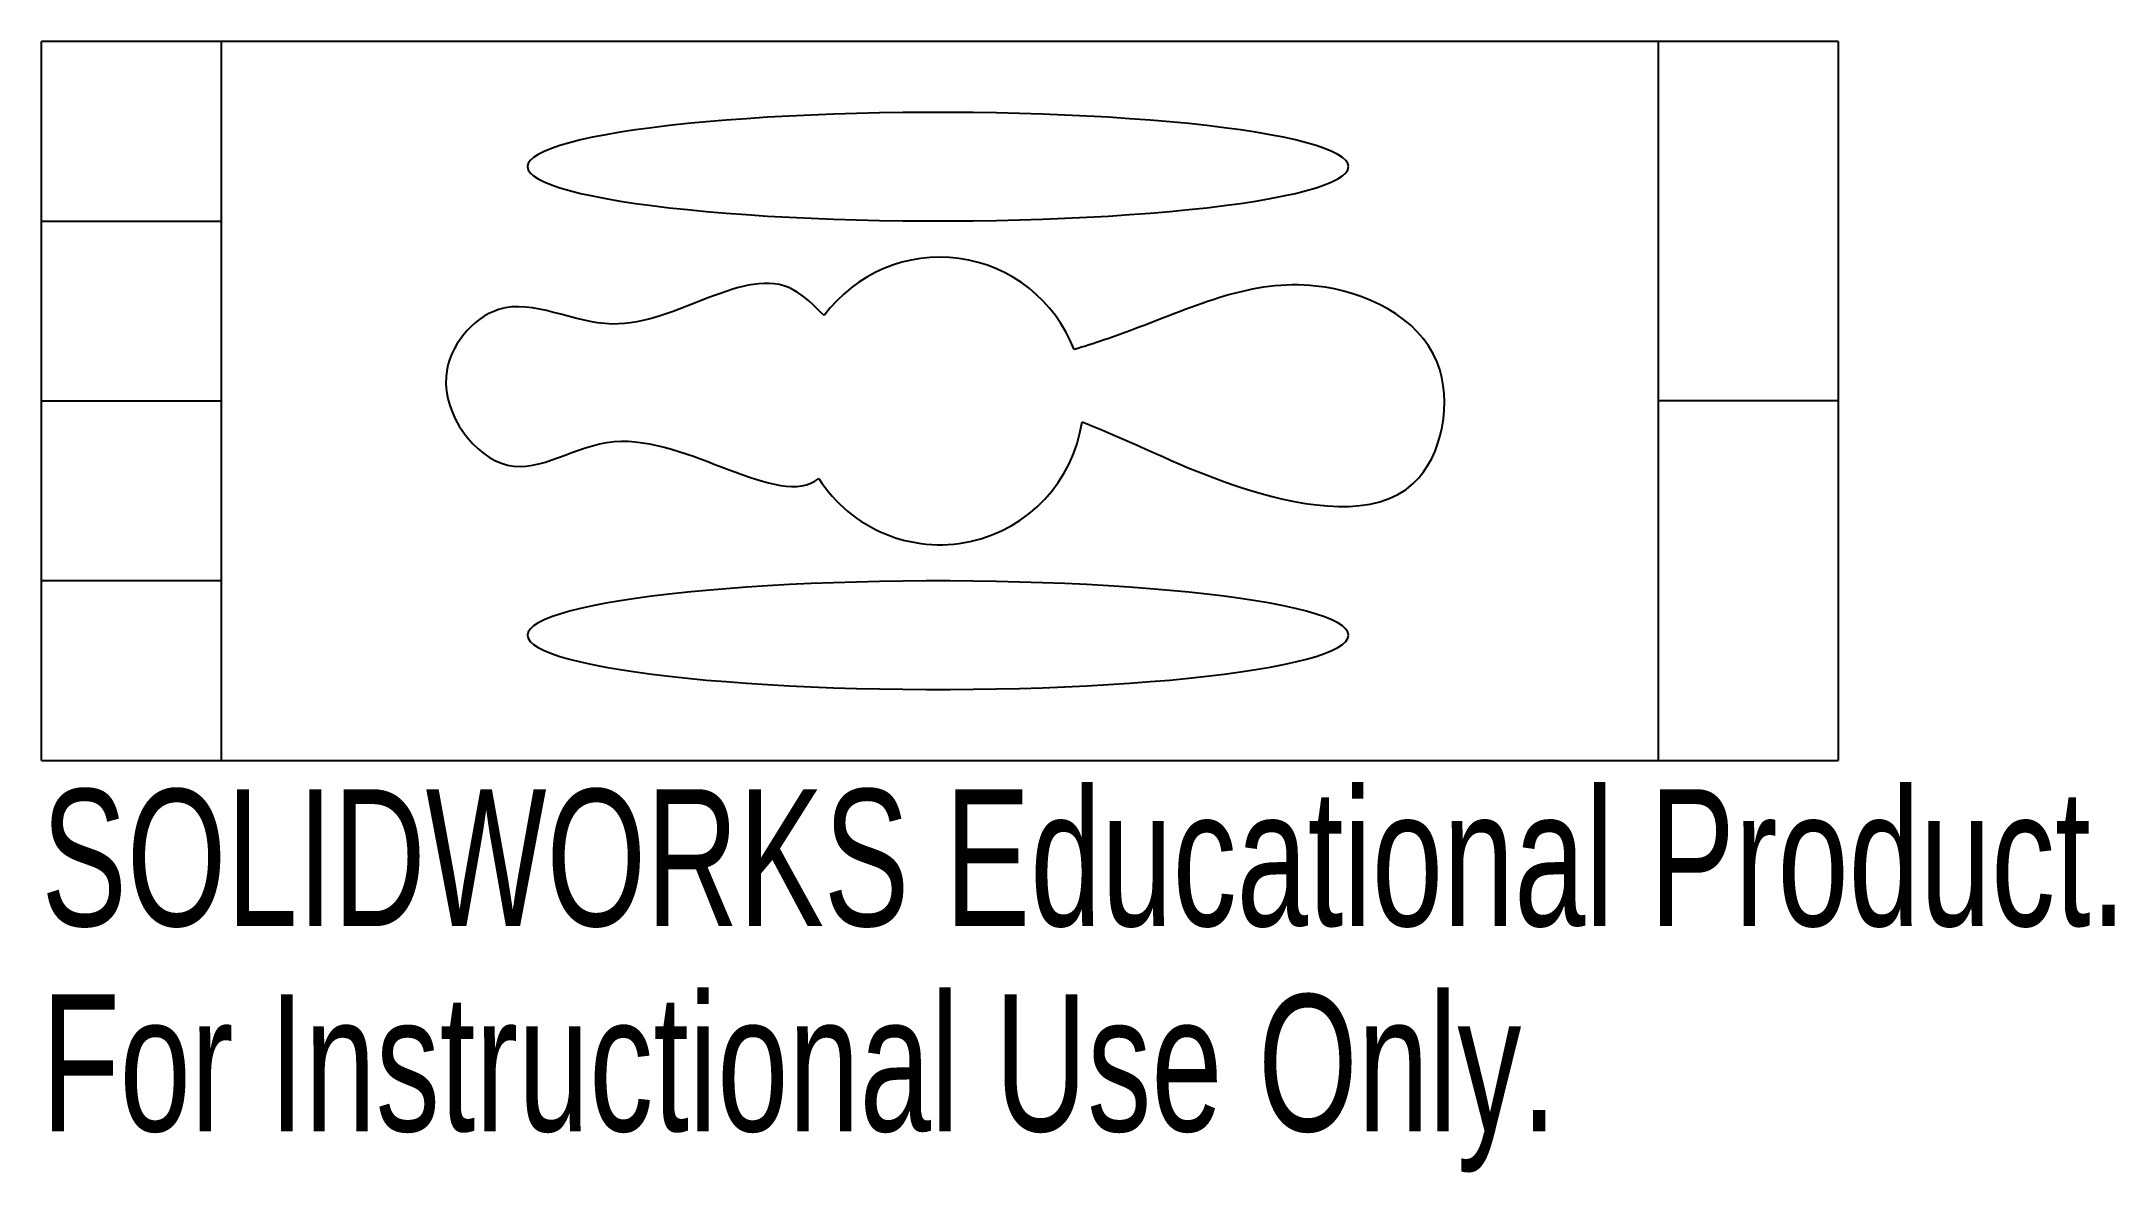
# Model space of a CAD drawing. Header units: inches. Extents: x -1.25 to 1.63, y -1.07 to 0.5.
import ezdxf

# ---------------------------------------------------------------- set-up
doc = ezdxf.new("R2010")
doc.units = ezdxf.units.IN
doc.header["$MEASUREMENT"] = 0
doc.styles.add('SLDTEXTSTYLE0', font='TXT', dxfattribs={"width": 0.7})

msp = doc.modelspace()

# ---------------------------------------------------------------- linework, layer by layer
at = {"color": 7, "linetype": 'Continuous', "lineweight": 25}
for p, q in [((1.25, 0.5), (-1.25, 0.5)), ((-1.25, -0.5), (-1.25, 0.5)), ((-1, 0.5), (-1, -0.5)), ((1, -0.5), (1, 0.5)), ((1.25, 0.5), (1.25, -0.5)), ((-1.25, 0.25), (-1, 0.25)), ((-1.25, 0), (-1, 0)), ((1.25, 0), (1, 0)), ((-1.25, -0.25), (-1, -0.25)), ((-1.25, -0.5), (1.25, -0.5))]:
    msp.add_line(p, q, dxfattribs=at)
at = {"color": 7, "linetype": 'Continuous', "lineweight": 25, "flags": 128}
for points in [[(0.5687, 0.3259), (0.5678, 0.3302), (0.565, 0.3345), (0.5603, 0.3387), (0.5539, 0.343), (0.5456, 0.3471), (0.5355, 0.3512), (0.5236, 0.3553), (0.5101, 0.3592), (0.4949, 0.363), (0.478, 0.3667), (0.4596, 0.3702), (0.4397, 0.3737), (0.4183, 0.3769), (0.3956, 0.38), (0.3716, 0.3829), (0.3463, 0.3857), (0.3199, 0.3882), (0.2925, 0.3905), (0.2641, 0.3926), (0.2348, 0.3945), (0.2047, 0.3962), (0.174, 0.3977), (0.1427, 0.3989), (0.1109, 0.3999), (0.0788, 0.4006), (0.0464, 0.4011), (0.0138, 0.4013), (-0.0188, 0.4013), (-0.0514, 0.4011), (-0.0838, 0.4006), (-0.116, 0.3999), (-0.1477, 0.3989), (-0.179, 0.3977), (-0.2098, 0.3962), (-0.2398, 0.3945), (-0.2691, 0.3926), (-0.2975, 0.3905), (-0.3249, 0.3882), (-0.3513, 0.3857), (-0.3766, 0.3829), (-0.4006, 0.38), (-0.4234, 0.3769), (-0.4447, 0.3737), (-0.4646, 0.3702), (-0.4831, 0.3667), (-0.4999, 0.363), (-0.5151, 0.3592), (-0.5287, 0.3553), (-0.5405, 0.3512), (-0.5506, 0.3471), (-0.5589, 0.343), (-0.5654, 0.3387), (-0.57, 0.3345), (-0.5728, 0.3302), (-0.5737, 0.3259), (-0.5728, 0.3216), (-0.57, 0.3173), (-0.5654, 0.313), (-0.5589, 0.3088), (-0.5506, 0.3046), (-0.5405, 0.3005), (-0.5287, 0.2965), (-0.5151, 0.2926), (-0.4999, 0.2887), (-0.4831, 0.2851), (-0.4646, 0.2815), (-0.4447, 0.2781), (-0.4234, 0.2748), (-0.4006, 0.2717), (-0.3766, 0.2688), (-0.3513, 0.2661), (-0.3249, 0.2636), (-0.2975, 0.2612), (-0.2691, 0.2591), (-0.2398, 0.2572), (-0.2098, 0.2555), (-0.179, 0.2541), (-0.1477, 0.2529), (-0.116, 0.2519), (-0.0838, 0.2511), (-0.0514, 0.2507), (-0.0188, 0.2504), (0.0138, 0.2504), (0.0464, 0.2507), (0.0788, 0.2511), (0.1109, 0.2519), (0.1427, 0.2529), (0.174, 0.2541), (0.2047, 0.2555), (0.2348, 0.2572), (0.2641, 0.2591), (0.2925, 0.2612), (0.3199, 0.2636), (0.3463, 0.2661), (0.3716, 0.2688), (0.3956, 0.2717), (0.4183, 0.2748), (0.4397, 0.2781), (0.4596, 0.2815), (0.478, 0.2851), (0.4949, 0.2887), (0.5101, 0.2926), (0.5236, 0.2965), (0.5355, 0.3005), (0.5456, 0.3046), (0.5539, 0.3088), (0.5603, 0.313), (0.565, 0.3173), (0.5678, 0.3216), (0.5687, 0.3259)], [(0.5687, -0.3259), (0.5678, -0.3216), (0.565, -0.3173), (0.5603, -0.313), (0.5539, -0.3088), (0.5456, -0.3046), (0.5355, -0.3005), (0.5236, -0.2965), (0.5101, -0.2926), (0.4949, -0.2887), (0.478, -0.2851), (0.4596, -0.2815), (0.4397, -0.2781), (0.4183, -0.2748), (0.3956, -0.2717), (0.3716, -0.2688), (0.3463, -0.2661), (0.3199, -0.2636), (0.2925, -0.2612), (0.2641, -0.2591), (0.2348, -0.2572), (0.2047, -0.2555), (0.174, -0.2541), (0.1427, -0.2529), (0.1109, -0.2519), (0.0788, -0.2511), (0.0464, -0.2507), (0.0138, -0.2504), (-0.0188, -0.2504), (-0.0514, -0.2507), (-0.0838, -0.2511), (-0.116, -0.2519), (-0.1477, -0.2529), (-0.179, -0.2541), (-0.2098, -0.2555), (-0.2398, -0.2572), (-0.2691, -0.2591), (-0.2975, -0.2612), (-0.3249, -0.2636), (-0.3513, -0.2661), (-0.3766, -0.2688), (-0.4006, -0.2717), (-0.4234, -0.2748), (-0.4447, -0.2781), (-0.4646, -0.2815), (-0.4831, -0.2851), (-0.4999, -0.2887), (-0.5151, -0.2926), (-0.5287, -0.2965), (-0.5405, -0.3005), (-0.5506, -0.3046), (-0.5589, -0.3088), (-0.5654, -0.313), (-0.57, -0.3173), (-0.5728, -0.3216), (-0.5737, -0.3259), (-0.5728, -0.3302), (-0.57, -0.3345), (-0.5654, -0.3387), (-0.5589, -0.343), (-0.5506, -0.3471), (-0.5405, -0.3512), (-0.5287, -0.3553), (-0.5151, -0.3592), (-0.4999, -0.363), (-0.4831, -0.3667), (-0.4646, -0.3702), (-0.4447, -0.3737), (-0.4234, -0.3769), (-0.4006, -0.38), (-0.3766, -0.3829), (-0.3513, -0.3857), (-0.3249, -0.3882), (-0.2975, -0.3905), (-0.2691, -0.3926), (-0.2398, -0.3945), (-0.2098, -0.3962), (-0.179, -0.3977), (-0.1477, -0.3989), (-0.116, -0.3999), (-0.0838, -0.4006), (-0.0514, -0.4011), (-0.0188, -0.4013), (0.0138, -0.4013), (0.0464, -0.4011), (0.0788, -0.4006), (0.1109, -0.3999), (0.1427, -0.3989), (0.174, -0.3977), (0.2047, -0.3962), (0.2348, -0.3945), (0.2641, -0.3926), (0.2925, -0.3905), (0.3199, -0.3882), (0.3463, -0.3857), (0.3716, -0.3829), (0.3956, -0.38), (0.4183, -0.3769), (0.4397, -0.3737), (0.4596, -0.3702), (0.478, -0.3667), (0.4949, -0.363), (0.5101, -0.3592), (0.5236, -0.3553), (0.5355, -0.3512), (0.5456, -0.3471), (0.5539, -0.343), (0.5603, -0.3387), (0.565, -0.3345), (0.5678, -0.3302), (0.5687, -0.3259)]]:
    msp.add_lwpolyline(points, dxfattribs=at)
at = {"color": 7, "linetype": 'Continuous', "lineweight": 25}
for start, end in [(20.9424, 143.6108), (212.6322, 351.6428)]:
    msp.add_arc((0, 0), 0.2, start, end, dxfattribs=at)
for points, knots in [([(-0.161, 0.1187), (-0.1751, 0.1328), (-0.2502, 0.2095), (-0.425, 0.0522), (-0.605, 0.1684), (-0.7261, 0.0266), (-0.602, -0.1383), (-0.4217, 0.0095), (-0.2232, -0.1526), (-0.1684, -0.1078)], [0.9817664, 0.9817664, 0.9817664, 0.9817664, 1, 1.08172, 1.132705, 1.1704469, 1.2183286, 1.2668322, 1.3557384, 1.3557384, 1.3557384, 1.3557384]), ([(0.1979, -0.0291), (0.2103, -0.0341), (0.2991, -0.071), (0.417, -0.1317), (0.68, -0.1771), (0.7311, 0.0875), (0.4928, 0.198), (0.334, 0.1211), (0.2149, 0.0798), (0.1868, 0.0715)], [0.4892206, 0.4892206, 0.4892206, 0.4892206, 0.5000222, 0.568452, 0.6407787, 0.695572, 0.7590572, 0.8424016, 0.8676407, 0.8676407, 0.8676407, 0.8676407])]:
    msp.add_open_spline(points, degree=3, knots=knots, dxfattribs=at)

# ---------------------------------------------------------------- texts
at = {"color": 7, "linetype": 'Continuous', "char_height": 0.1903, "attachment_point": 1, "style": 'SLDTEXTSTYLE0'}
for s, insert in [('SOLIDWORKS Educational Product.', (-1.25, -0.5401)), ('For Instructional Use Only.', (-1.25, -0.8256))]:
    msp.add_mtext(s, dxfattribs=dict(at, insert=insert))

doc.saveas('drawing.dxf')
